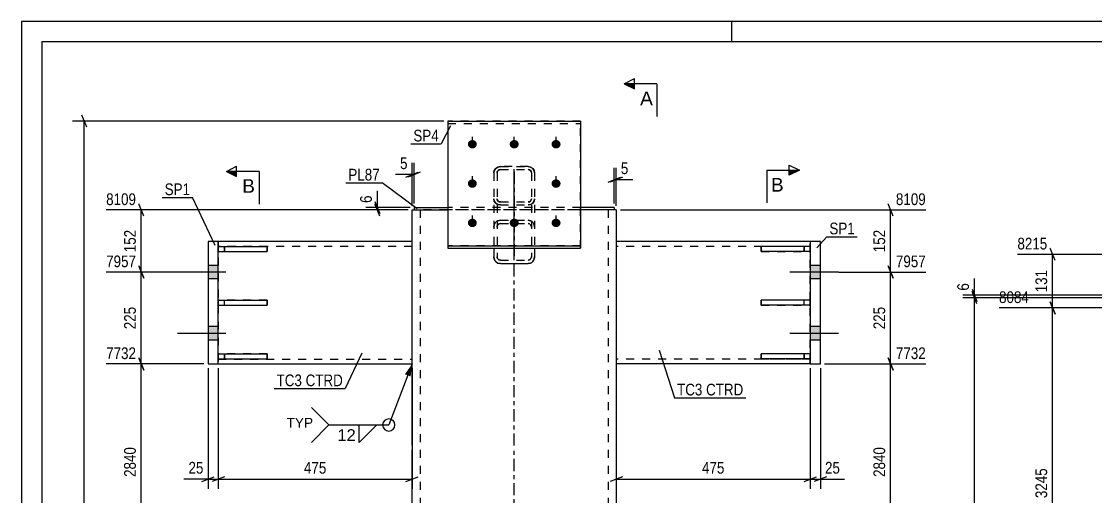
# Model space of a CAD drawing. Header units: millimetres. Extents: x 0 to 594, y 0 to 420.
# Drawn here: x 0 to 263.1, y 303.7 to 420 of the extents above; entities that cross this region are included whole.
import ezdxf

# ---------------------------------------------------------------- set-up
doc = ezdxf.new("R2010")
doc.units = ezdxf.units.MM
doc.linetypes.add('DXK_LINE_DOT2', pattern=[3.9198, 1.9599, -1.9599])
doc.linetypes.add('DXK_LINE_DOT3', pattern=[5.9187, 2.979, -0.9799, 0.9799, -0.9799])
doc.styles.add('Arial', font='arial.ttf', dxfattribs={"height": 0.2})
doc.styles.add('Arial Narrow', font='ARIALN.TTF', dxfattribs={"height": 0.2})

# ---------------------------------------------------------------- blocks, each defined once
blk = doc.blocks.new('Unknown-681868524-1134')
at = {"color": 5, "linetype": 'Continuous'}
for p, q in [((594, 420), (0, 420)), ((0, 420), (0, 0)), ((174, 415), (174, 420)), ((589, 415), (5, 415)), ((5, 415), (5, 5))]:
    blk.add_line(p, q, dxfattribs=at)
blk = doc.blocks.new('Part-681868524-2395 - 2326')
at = {"color": 2, "linetype": 'Continuous'}
for p, q in [((96.18, 374.44), (104.44, 374.44)), ((96.18, 374.44), (96.18, 373.84)), ((96.18, 373.84), (97.86, 373.84)), ((145.18, 374.44), (136.94, 374.44)), ((145.18, 373.84), (143.51, 373.84)), ((145.18, 374.44), (145.18, 373.84))]:
    blk.add_line(p, q, dxfattribs=at)
at = {"color": 7, "linetype": 'DXK_LINE_DOT2'}
for p, q in [((143.51, 373.84), (97.86, 373.84)), ((136.94, 374.44), (104.44, 374.44))]:
    blk.add_line(p, q, dxfattribs=at)
blk = doc.blocks.new('Part-681868524-2547 - 2326')
at = {"color": 2, "linetype": 'Continuous'}
for p, q in [((104.44, 395.58), (136.94, 395.58)), ((104.44, 395.58), (104.44, 364.49)), ((136.94, 395.58), (136.94, 364.49)), ((104.44, 365.04), (136.94, 365.04)), ((104.44, 364.49), (136.94, 364.49))]:
    blk.add_line(p, q, dxfattribs=at)
at = {"color": 7, "linetype": 'DXK_LINE_DOT2'}
blk.add_line((104.44, 395.03), (136.94, 395.03), dxfattribs=at)
blk = doc.blocks.new('Part-681868524-2400 - 2326')
at = {"color": 2, "linetype": 'Continuous'}
for p, q in [((48.19, 338.57), (60.19, 338.57)), ((48.19, 338.57), (48.19, 337.37)), ((48.19, 337.37), (60.19, 337.37)), ((60.19, 338.57), (60.19, 337.37))]:
    blk.add_line(p, q, dxfattribs=at)
at = {"color": 7, "linetype": 'DXK_LINE_DOT2'}
blk.add_line((49.69, 337.37), (49.69, 338.57), dxfattribs=at)
blk = doc.blocks.new('Part-681868524-2336 - 2326')
at = {"linetype": 'Continuous'}
blk.add_hatch(color=2, dxfattribs=at).paths.add_polyline_path([(120.68, 220.18), (119.88, 221.58), (121.48, 221.58)])
at = {"color": 7, "linetype": 'DXK_LINE_DOT3'}
for p, q in [((120.68, 316.12), (120.68, 383.84)), ((120.68, 221.12), (120.68, 315.12)), ((120.68, 175.12), (120.68, 220.12))]:
    blk.add_line(p, q, dxfattribs=at)
at = {"color": 2, "linetype": 'Continuous'}
for p, q in [((95.68, 316.12), (95.68, 373.84)), ((95.68, 373.84), (96.18, 373.84)), ((97.86, 373.84), (99.68, 373.84)), ((99.68, 373.84), (104.44, 373.84)), ((143.51, 373.84), (136.94, 373.84)), ((145.68, 373.84), (145.18, 373.84)), ((145.68, 373.84), (145.68, 316.12)), ((95.68, 221.12), (95.68, 315.12)), ((145.68, 315.12), (145.68, 221.12)), ((120.68, 220.18), (119.88, 221.58)), ((119.88, 221.58), (121.48, 221.58)), ((121.48, 221.58), (120.68, 220.18)), ((95.68, 200.12), (95.68, 220.12)), ((145.68, 220.12), (145.68, 200.12))]:
    blk.add_line(p, q, dxfattribs=at)
at = {"color": 7, "linetype": 'DXK_LINE_DOT2'}
for p, q in [((95.68, 373.84), (97.86, 373.84)), ((96.18, 373.84), (96.85, 373.84)), ((97.68, 373.84), (97.68, 316.12)), ((136.94, 373.84), (104.44, 373.84)), ((145.18, 373.84), (141.68, 373.84)), ((143.68, 373.84), (143.68, 316.12)), ((97.68, 315.12), (97.68, 221.12)), ((143.68, 315.12), (143.68, 221.12)), ((97.68, 220.12), (97.68, 185.12)), ((143.68, 220.12), (143.68, 185.12)), ((95.68, 200.12), (95.68, 185.12)), ((145.68, 200.12), (145.68, 185.12)), ((145.68, 185.12), (95.68, 185.12))]:
    blk.add_line(p, q, dxfattribs=at)
at = {"color": 2, "linetype": 'Continuous'}
blk.add_circle((120.68, 221.08), 1, dxfattribs=at)
blk = doc.blocks.new('Bolt-681868524-2354 - 2326')
at = {"linetype": 'Continuous'}
for points in [[(193.19, 360.27), (193.19, 356.97), (195.69, 356.97), (195.69, 360.27)], [(193.19, 360.27), (193.19, 356.97), (195.69, 356.97), (195.69, 360.27)], [(193.19, 345.27), (193.19, 341.97), (195.69, 341.97), (195.69, 345.27)], [(193.19, 345.27), (193.19, 341.97), (195.69, 341.97), (195.69, 345.27)]]:
    blk.add_hatch(color=1, dxfattribs=at).paths.add_polyline_path(points)
at = {"color": 1, "linetype": 'Continuous'}
for p, q in [((200.09, 358.62), (188.19, 358.62)), ((200.09, 358.62), (188.19, 358.62)), ((195.69, 360.27), (193.19, 360.27)), ((195.69, 360.27), (193.19, 360.27)), ((195.69, 356.97), (193.19, 356.97)), ((195.69, 356.97), (193.19, 356.97)), ((195.69, 345.27), (193.19, 345.27)), ((195.69, 345.27), (193.19, 345.27)), ((200.09, 343.62), (188.19, 343.62)), ((200.09, 343.62), (188.19, 343.62)), ((195.69, 341.97), (193.19, 341.97)), ((195.69, 341.97), (193.19, 341.97))]:
    blk.add_line(p, q, dxfattribs=at)
blk = doc.blocks.new('Part-681868524-2420 - 2326')
at = {"color": 2, "linetype": 'Continuous'}
for p, q in [((45.69, 366.12), (45.69, 336.12)), ((48.19, 366.12), (45.69, 366.12)), ((48.19, 336.12), (48.19, 366.12)), ((45.69, 336.12), (48.19, 336.12))]:
    blk.add_line(p, q, dxfattribs=at)
blk = doc.blocks.new('Bolt-681868524-2356 - 2326')
at = {"linetype": 'Continuous'}
for points in [[(45.69, 360.27), (45.69, 356.97), (48.19, 356.97), (48.19, 360.27)], [(45.69, 360.27), (45.69, 356.97), (48.19, 356.97), (48.19, 360.27)], [(45.69, 345.27), (45.69, 341.97), (48.19, 341.97), (48.19, 345.27)], [(45.69, 345.27), (45.69, 341.97), (48.19, 341.97), (48.19, 345.27)]]:
    blk.add_hatch(color=1, dxfattribs=at).paths.add_polyline_path(points)
at = {"color": 1, "linetype": 'Continuous'}
for p, q in [((50.09, 358.62), (38.19, 358.62)), ((50.09, 358.62), (38.19, 358.62)), ((48.19, 360.27), (45.69, 360.27)), ((48.19, 360.27), (45.69, 360.27)), ((48.19, 356.97), (45.69, 356.97)), ((48.19, 356.97), (45.69, 356.97)), ((48.19, 345.27), (45.69, 345.27)), ((48.19, 345.27), (45.69, 345.27)), ((50.09, 343.62), (38.19, 343.62)), ((50.09, 343.62), (38.19, 343.62)), ((48.19, 341.97), (45.69, 341.97)), ((48.19, 341.97), (45.69, 341.97))]:
    blk.add_line(p, q, dxfattribs=at)
blk = doc.blocks.new('Bolt-681868524-2357 - 2326')
at = {"color": 1, "linetype": 'DXK_LINE_DOT2'}
for p, q in [((110.44, 390.93), (110.44, 388.09)), ((120.69, 390.93), (120.69, 388.09)), ((130.94, 390.93), (130.94, 388.09)), ((110.44, 381.3), (110.44, 378.46)), ((130.94, 381.3), (130.94, 378.46)), ((110.44, 371.67), (110.44, 368.83)), ((120.69, 371.67), (120.69, 368.83)), ((130.94, 371.67), (130.94, 368.83))]:
    blk.add_line(p, q, dxfattribs=at)
blk = doc.blocks.new('Part-681868524-2430 - 2326')
at = {"color": 2, "linetype": 'Continuous'}
for p, q in [((195.69, 366.12), (193.19, 366.12)), ((193.19, 366.12), (193.19, 336.12)), ((195.69, 336.12), (195.69, 366.12)), ((193.19, 336.12), (195.69, 336.12))]:
    blk.add_line(p, q, dxfattribs=at)
blk = doc.blocks.new('Part-681868524-2371 - 2326')
at = {"color": 7, "linetype": 'DXK_LINE_DOT2'}
for p, q in [((60.19, 364.87), (48.19, 364.87)), ((48.19, 364.87), (48.19, 363.67)), ((48.19, 363.67), (60.19, 363.67)), ((49.69, 364.87), (49.69, 363.67)), ((60.19, 363.67), (60.19, 364.87))]:
    blk.add_line(p, q, dxfattribs=at)
blk = doc.blocks.new('Part-681868524-2373 - 2326')
at = {"color": 7, "linetype": 'DXK_LINE_DOT2'}
for p, q in [((60.19, 351.72), (48.19, 351.72)), ((48.19, 351.72), (48.19, 350.52)), ((48.19, 350.52), (60.19, 350.52)), ((49.69, 350.52), (49.69, 351.72)), ((60.19, 350.52), (60.19, 351.72))]:
    blk.add_line(p, q, dxfattribs=at)
blk = doc.blocks.new('Part-681868524-2374 - 2326')
at = {"color": 2, "linetype": 'Continuous'}
for p, q in [((48.19, 364.87), (60.19, 364.87)), ((48.19, 364.87), (48.19, 363.67)), ((48.19, 363.67), (60.19, 363.67)), ((60.19, 364.87), (60.19, 363.67))]:
    blk.add_line(p, q, dxfattribs=at)
at = {"color": 7, "linetype": 'DXK_LINE_DOT2'}
blk.add_line((49.69, 363.67), (49.69, 364.87), dxfattribs=at)
blk = doc.blocks.new('Part-681868524-2376 - 2326')
at = {"color": 2, "linetype": 'Continuous'}
for p, q in [((48.19, 351.72), (60.19, 351.72)), ((48.19, 351.72), (48.19, 350.52)), ((48.19, 350.52), (60.19, 350.52)), ((60.19, 351.72), (60.19, 350.52))]:
    blk.add_line(p, q, dxfattribs=at)
at = {"color": 7, "linetype": 'DXK_LINE_DOT2'}
blk.add_line((49.69, 350.52), (49.69, 351.72), dxfattribs=at)
blk = doc.blocks.new('Part-681868524-2377 - 2326')
at = {"color": 7, "linetype": 'DXK_LINE_DOT2'}
for p, q in [((193.19, 364.87), (181.19, 364.87)), ((181.19, 364.87), (181.19, 363.67)), ((181.19, 363.67), (193.19, 363.67)), ((191.69, 364.87), (191.69, 363.67)), ((193.19, 363.67), (193.19, 364.87))]:
    blk.add_line(p, q, dxfattribs=at)
blk = doc.blocks.new('Part-681868524-2379 - 2326')
at = {"color": 7, "linetype": 'DXK_LINE_DOT2'}
for p, q in [((193.19, 351.72), (181.19, 351.72)), ((181.19, 351.72), (181.19, 350.52)), ((181.19, 350.52), (193.19, 350.52)), ((191.69, 350.52), (191.69, 351.72)), ((193.19, 350.52), (193.19, 351.72))]:
    blk.add_line(p, q, dxfattribs=at)
blk = doc.blocks.new('Part-681868524-2380 - 2326')
at = {"color": 2, "linetype": 'Continuous'}
for p, q in [((193.19, 364.87), (181.19, 364.87)), ((181.19, 363.67), (181.19, 364.87)), ((193.19, 363.67), (181.19, 363.67)), ((193.19, 364.87), (193.19, 363.67))]:
    blk.add_line(p, q, dxfattribs=at)
at = {"color": 7, "linetype": 'DXK_LINE_DOT2'}
blk.add_line((191.69, 363.67), (191.69, 364.87), dxfattribs=at)
blk = doc.blocks.new('Part-681868524-2382 - 2326')
at = {"color": 2, "linetype": 'Continuous'}
for p, q in [((193.19, 351.72), (181.19, 351.72)), ((181.19, 350.52), (181.19, 351.72)), ((193.19, 350.52), (181.19, 350.52)), ((193.19, 351.72), (193.19, 350.52))]:
    blk.add_line(p, q, dxfattribs=at)
at = {"color": 7, "linetype": 'DXK_LINE_DOT2'}
blk.add_line((191.69, 350.52), (191.69, 351.72), dxfattribs=at)
blk = doc.blocks.new('Part-681868524-2388 - 2326')
at = {"color": 7, "linetype": 'DXK_LINE_DOT2'}
for p, q in [((136.94, 395.58), (104.44, 395.58)), ((104.44, 395.58), (104.44, 364.49)), ((104.44, 395.03), (136.94, 395.03)), ((136.94, 364.49), (136.94, 395.58)), ((136.94, 365.04), (104.44, 365.04)), ((104.44, 364.49), (136.94, 364.49))]:
    blk.add_line(p, q, dxfattribs=at)
blk = doc.blocks.new('Part-681868524-2390 - 2326')
at = {"color": 7, "linetype": 'DXK_LINE_DOT2'}
for p, q in [((116.15, 384.02), (116.67, 384.34)), ((116.67, 384.34), (117.29, 384.46)), ((124.09, 384.46), (117.29, 384.46)), ((124.09, 384.46), (124.7, 384.34)), ((124.7, 384.34), (125.22, 384.02)), ((115.69, 382.95), (115.81, 383.53)), ((115.69, 382.95), (115.69, 362.4)), ((115.81, 383.53), (116.15, 384.02)), ((116.55, 383.24), (116.49, 382.95)), ((116.49, 382.95), (116.49, 362.4)), ((116.72, 383.49), (116.55, 383.24)), ((116.98, 383.65), (116.72, 383.49)), ((117.29, 383.71), (116.98, 383.65)), ((117.29, 383.71), (124.09, 383.71)), ((124.39, 383.65), (124.09, 383.71)), ((124.65, 383.49), (124.39, 383.65)), ((124.82, 383.24), (124.65, 383.49)), ((124.89, 382.95), (124.82, 383.24)), ((124.89, 382.95), (124.89, 362.4)), ((125.22, 384.02), (125.56, 383.53)), ((125.56, 383.53), (125.69, 382.95)), ((125.69, 382.95), (125.69, 362.4)), ((115.81, 375.99), (115.69, 376.56)), ((116.49, 376.56), (116.55, 376.28)), ((116.55, 376.28), (116.72, 376.03)), ((124.65, 376.03), (124.82, 376.28)), ((124.82, 376.28), (124.89, 376.56)), ((125.69, 376.56), (125.56, 375.99)), ((116.15, 375.5), (115.81, 375.99)), ((116.67, 375.18), (116.15, 375.5)), ((117.29, 375.06), (116.67, 375.18)), ((116.72, 376.03), (116.98, 375.87)), ((116.98, 375.87), (117.29, 375.81)), ((117.29, 375.81), (124.09, 375.81)), ((117.29, 375.06), (124.09, 375.06)), ((124.09, 375.81), (124.39, 375.87)), ((124.7, 375.18), (124.09, 375.06)), ((124.39, 375.87), (124.65, 376.03)), ((125.22, 375.5), (124.7, 375.18)), ((125.56, 375.99), (125.22, 375.5)), ((117.29, 371.34), (116.67, 371.21)), ((117.29, 371.34), (124.09, 371.34)), ((124.7, 371.21), (124.09, 371.34)), ((115.81, 370.29), (115.69, 369.63)), ((116.49, 369.63), (116.55, 369.96)), ((116.98, 370.42), (117.29, 370.49)), ((117.29, 370.49), (124.09, 370.49)), ((124.09, 370.49), (124.39, 370.42)), ((124.82, 369.96), (124.89, 369.63)), ((125.69, 369.63), (125.56, 370.29)), ((115.69, 362.4), (115.81, 361.75)), ((116.55, 362.07), (116.49, 362.4)), ((116.67, 360.83), (117.29, 360.7)), ((117.29, 361.55), (116.98, 361.61)), ((117.29, 361.55), (124.09, 361.55)), ((117.29, 360.7), (124.09, 360.7)), ((124.39, 361.61), (124.09, 361.55)), ((124.09, 360.7), (124.7, 360.83)), ((124.89, 362.4), (124.82, 362.07)), ((125.56, 361.75), (125.69, 362.4))]:
    blk.add_line(p, q, dxfattribs=at)
at = {"color": 7, "linetype": 'DXK_LINE_DOT3'}
blk.add_line((120.69, 383.18), (120.69, 362.6), dxfattribs=at)
at = {"color": 7, "linetype": 'DXK_LINE_DOT2'}
for centre, radius, start, end in [((117.35, 369.7), 1.65, 114.32, 159.2417), ((124.02, 369.7), 1.65, 20.7583, 65.68), ((117.32, 369.67), 0.827, 114.32, 159.2417), ((124.05, 369.67), 0.827, 20.7583, 65.68), ((117.35, 362.33), 1.65, 200.7583, 245.68), ((117.32, 362.37), 0.827, 200.7583, 245.68), ((124.05, 362.37), 0.827, 294.32, 339.2417), ((124.02, 362.33), 1.65, 294.32, 339.2417)]:
    blk.add_arc(centre, radius, start, end, dxfattribs=at)
blk = doc.blocks.new('Part-681868524-2397 - 2326')
at = {"color": 7, "linetype": 'DXK_LINE_DOT2'}
for p, q in [((60.19, 338.57), (48.19, 338.57)), ((48.19, 338.57), (48.19, 337.37)), ((48.19, 337.37), (60.19, 337.37)), ((49.69, 338.57), (49.69, 337.37)), ((60.19, 337.37), (60.19, 338.57))]:
    blk.add_line(p, q, dxfattribs=at)
blk = doc.blocks.new('Part-681868524-2411 - 2326')
at = {"color": 7, "linetype": 'DXK_LINE_DOT2'}
for p, q in [((193.19, 338.57), (181.19, 338.57)), ((181.19, 338.57), (181.19, 337.37)), ((181.19, 337.37), (193.19, 337.37)), ((191.69, 338.57), (191.69, 337.37)), ((193.19, 337.37), (193.19, 338.57))]:
    blk.add_line(p, q, dxfattribs=at)
blk = doc.blocks.new('Part-681868524-2414 - 2326')
at = {"color": 2, "linetype": 'Continuous'}
for p, q in [((193.19, 338.57), (181.19, 338.57)), ((181.19, 337.37), (181.19, 338.57)), ((193.19, 337.37), (181.19, 337.37)), ((193.19, 338.57), (193.19, 337.37))]:
    blk.add_line(p, q, dxfattribs=at)
at = {"color": 7, "linetype": 'DXK_LINE_DOT2'}
blk.add_line((191.69, 337.37), (191.69, 338.57), dxfattribs=at)
blk = doc.blocks.new('Part-681868524-2492 - 2326')
at = {"color": 2, "linetype": 'Continuous'}
for p, q in [((95.68, 366.12), (48.19, 366.12)), ((48.19, 336.12), (95.68, 336.12))]:
    blk.add_line(p, q, dxfattribs=at)
at = {"color": 7, "linetype": 'DXK_LINE_DOT2'}
for p, q in [((48.19, 366.12), (48.19, 336.12)), ((95.68, 336.12), (95.68, 366.12)), ((95.68, 364.92), (48.19, 364.92)), ((48.19, 337.32), (95.68, 337.32))]:
    blk.add_line(p, q, dxfattribs=at)
blk = doc.blocks.new('Part-681868524-2504 - 2326')
at = {"color": 2, "linetype": 'Continuous'}
for p, q in [((193.19, 366.12), (145.68, 366.12)), ((193.19, 336.12), (145.68, 336.12))]:
    blk.add_line(p, q, dxfattribs=at)
at = {"color": 7, "linetype": 'DXK_LINE_DOT2'}
for p, q in [((145.68, 366.12), (145.68, 336.12)), ((193.19, 336.12), (193.19, 366.12)), ((193.19, 364.92), (145.68, 364.92)), ((193.19, 337.32), (145.68, 337.32))]:
    blk.add_line(p, q, dxfattribs=at)
blk = doc.blocks.new('Part-681868524-2525 - 2326')
at = {"color": 7, "linetype": 'DXK_LINE_DOT2'}
for p, q in [((116.67, 384.34), (116.15, 384.02)), ((117.29, 384.46), (116.67, 384.34)), ((117.29, 384.46), (124.09, 384.46)), ((124.7, 384.34), (124.09, 384.46)), ((125.22, 384.02), (124.7, 384.34)), ((115.81, 383.53), (115.69, 382.95)), ((115.69, 382.95), (115.69, 364.49)), ((116.15, 384.02), (115.81, 383.53)), ((116.49, 382.95), (116.55, 383.24)), ((116.49, 382.95), (116.49, 362.4)), ((116.55, 383.24), (116.72, 383.48)), ((116.72, 383.48), (116.98, 383.65)), ((116.98, 383.65), (117.29, 383.71)), ((117.29, 383.71), (124.09, 383.71)), ((124.09, 383.71), (124.39, 383.65)), ((124.39, 383.65), (124.65, 383.48)), ((124.65, 383.48), (124.82, 383.24)), ((124.82, 383.24), (124.89, 382.95)), ((124.89, 382.95), (124.89, 362.4)), ((125.56, 383.53), (125.22, 384.02)), ((125.69, 382.95), (125.56, 383.53)), ((125.69, 382.95), (125.69, 364.49)), ((115.69, 376.56), (115.81, 375.99)), ((116.55, 376.28), (116.49, 376.56)), ((116.72, 376.03), (116.55, 376.28)), ((124.82, 376.28), (124.65, 376.03)), ((124.89, 376.56), (124.82, 376.28)), ((125.56, 375.99), (125.69, 376.56)), ((115.81, 375.99), (116.15, 375.5)), ((116.15, 375.5), (116.67, 375.17)), ((116.67, 375.17), (117.29, 375.06)), ((116.98, 375.87), (116.72, 376.03)), ((117.29, 375.81), (116.98, 375.87)), ((117.29, 375.81), (124.09, 375.81)), ((117.29, 375.06), (124.09, 375.06)), ((124.39, 375.87), (124.09, 375.81)), ((124.09, 375.06), (124.7, 375.17)), ((124.65, 376.03), (124.39, 375.87)), ((124.7, 375.17), (125.22, 375.5)), ((125.22, 375.5), (125.56, 375.99)), ((116.67, 371.21), (117.29, 371.34)), ((117.29, 371.34), (124.09, 371.34)), ((124.09, 371.34), (124.7, 371.21)), ((115.69, 369.63), (115.81, 370.29)), ((116.55, 369.96), (116.49, 369.63)), ((117.29, 370.49), (116.98, 370.42)), ((117.29, 370.49), (124.09, 370.49)), ((124.39, 370.42), (124.09, 370.49)), ((124.89, 369.63), (124.82, 369.96)), ((125.56, 370.29), (125.69, 369.63)), ((116.49, 362.4), (116.55, 362.07)), ((116.98, 361.61), (117.29, 361.55)), ((117.29, 361.55), (124.09, 361.55)), ((124.09, 361.55), (124.39, 361.61)), ((124.82, 362.07), (124.89, 362.4))]:
    blk.add_line(p, q, dxfattribs=at)
at = {"color": 7, "linetype": 'DXK_LINE_DOT3'}
blk.add_line((120.69, 362.6), (120.69, 383.18), dxfattribs=at)
at = {"color": 2, "linetype": 'Continuous'}
for p, q in [((115.69, 364.49), (115.69, 362.4)), ((125.69, 364.49), (125.69, 362.4)), ((115.81, 361.75), (115.69, 362.4)), ((117.29, 360.7), (116.67, 360.83)), ((117.29, 360.7), (124.09, 360.7)), ((124.7, 360.83), (124.09, 360.7)), ((125.69, 362.4), (125.56, 361.75))]:
    blk.add_line(p, q, dxfattribs=at)
at = {"color": 7, "linetype": 'DXK_LINE_DOT2'}
for centre, radius, start, end in [((117.35, 369.7), 1.65, 114.3199, 159.2416), ((124.02, 369.7), 1.65, 20.7584, 65.6801), ((117.32, 369.67), 0.827, 114.3199, 159.2416), ((124.05, 369.67), 0.827, 20.7584, 65.6801), ((117.32, 362.37), 0.827, 200.7584, 245.6801), ((124.05, 362.37), 0.827, 294.3199, 339.2416)]:
    blk.add_arc(centre, radius, start, end, dxfattribs=at)
at = {"color": 2, "linetype": 'Continuous'}
for centre, start, end in [((117.35, 362.33), 200.7584, 245.6801), ((124.02, 362.33), 294.3199, 339.2416)]:
    blk.add_arc(centre, 1.65, start, end, dxfattribs=at)
blk = doc.blocks.new('Bolt-681868524-2548 - 2326')
at = {"linetype": 'Continuous'}
for points in [[(110.44, 388.9), (110.21, 388.93), (109.99, 388.99), (109.79, 389.1), (109.62, 389.25), (109.48, 389.42), (109.39, 389.62), (109.34, 389.83), (109.34, 390.05), (109.39, 390.26), (109.48, 390.45), (109.62, 390.63), (109.79, 390.77), (109.99, 390.88), (110.21, 390.95), (110.44, 390.97), (110.66, 390.95), (110.88, 390.88), (111.08, 390.77), (111.25, 390.63), (111.39, 390.45), (111.48, 390.26), (111.53, 390.05), (111.53, 389.83), (111.48, 389.62), (111.39, 389.42), (111.25, 389.25), (111.08, 389.1), (110.88, 388.99), (110.66, 388.93)], [(120.69, 388.9), (120.46, 388.93), (120.24, 388.99), (120.04, 389.1), (119.87, 389.25), (119.73, 389.42), (119.64, 389.62), (119.59, 389.83), (119.59, 390.05), (119.64, 390.26), (119.73, 390.45), (119.87, 390.63), (120.04, 390.77), (120.24, 390.88), (120.46, 390.95), (120.69, 390.97), (120.91, 390.95), (121.13, 390.88), (121.33, 390.77), (121.5, 390.63), (121.64, 390.45), (121.73, 390.26), (121.78, 390.05), (121.78, 389.83), (121.73, 389.62), (121.64, 389.42), (121.5, 389.25), (121.33, 389.1), (121.13, 388.99), (120.91, 388.93)], [(130.94, 388.9), (130.71, 388.93), (130.49, 388.99), (130.29, 389.1), (130.12, 389.25), (129.98, 389.42), (129.89, 389.62), (129.84, 389.83), (129.84, 390.05), (129.89, 390.26), (129.98, 390.45), (130.12, 390.63), (130.29, 390.77), (130.49, 390.88), (130.71, 390.95), (130.94, 390.97), (131.16, 390.95), (131.38, 390.88), (131.58, 390.77), (131.75, 390.63), (131.89, 390.45), (131.98, 390.26), (132.03, 390.05), (132.03, 389.83), (131.98, 389.62), (131.89, 389.42), (131.75, 389.25), (131.58, 389.1), (131.38, 388.99), (131.16, 388.93)], [(110.44, 379.27), (110.21, 379.29), (109.99, 379.36), (109.79, 379.47), (109.62, 379.61), (109.48, 379.79), (109.39, 379.99), (109.34, 380.2), (109.34, 380.41), (109.39, 380.63), (109.48, 380.82), (109.62, 381), (109.79, 381.14), (109.99, 381.25), (110.21, 381.32), (110.44, 381.34), (110.66, 381.32), (110.88, 381.25), (111.08, 381.14), (111.25, 381), (111.39, 380.82), (111.48, 380.63), (111.53, 380.41), (111.53, 380.2), (111.48, 379.99), (111.39, 379.79), (111.25, 379.61), (111.08, 379.47), (110.88, 379.36), (110.66, 379.29)], [(130.94, 379.27), (130.71, 379.29), (130.49, 379.36), (130.29, 379.47), (130.12, 379.61), (129.98, 379.79), (129.89, 379.99), (129.84, 380.2), (129.84, 380.41), (129.89, 380.63), (129.98, 380.82), (130.12, 381), (130.29, 381.14), (130.49, 381.25), (130.71, 381.32), (130.94, 381.34), (131.16, 381.32), (131.38, 381.25), (131.58, 381.14), (131.75, 381), (131.89, 380.82), (131.98, 380.63), (132.03, 380.41), (132.03, 380.2), (131.98, 379.99), (131.89, 379.79), (131.75, 379.61), (131.58, 379.47), (131.38, 379.36), (131.16, 379.29)], [(110.44, 369.64), (110.21, 369.66), (109.99, 369.73), (109.79, 369.84), (109.62, 369.98), (109.48, 370.16), (109.39, 370.35), (109.34, 370.57), (109.34, 370.78), (109.39, 370.99), (109.48, 371.19), (109.62, 371.37), (109.79, 371.51), (109.99, 371.62), (110.21, 371.68), (110.44, 371.71), (110.66, 371.68), (110.88, 371.62), (111.08, 371.51), (111.25, 371.37), (111.39, 371.19), (111.48, 370.99), (111.53, 370.78), (111.53, 370.57), (111.48, 370.35), (111.39, 370.16), (111.25, 369.98), (111.08, 369.84), (110.88, 369.73), (110.66, 369.66)], [(120.69, 369.64), (120.46, 369.66), (120.24, 369.73), (120.04, 369.84), (119.87, 369.98), (119.73, 370.16), (119.64, 370.35), (119.59, 370.57), (119.59, 370.78), (119.64, 370.99), (119.73, 371.19), (119.87, 371.37), (120.04, 371.51), (120.24, 371.62), (120.46, 371.68), (120.69, 371.71), (120.91, 371.68), (121.13, 371.62), (121.33, 371.51), (121.5, 371.37), (121.64, 371.19), (121.73, 370.99), (121.78, 370.78), (121.78, 370.57), (121.73, 370.35), (121.64, 370.16), (121.5, 369.98), (121.33, 369.84), (121.13, 369.73), (120.91, 369.66)], [(130.94, 369.64), (130.71, 369.66), (130.49, 369.73), (130.29, 369.84), (130.12, 369.98), (129.98, 370.16), (129.89, 370.35), (129.84, 370.57), (129.84, 370.78), (129.89, 370.99), (129.98, 371.19), (130.12, 371.37), (130.29, 371.51), (130.49, 371.62), (130.71, 371.68), (130.94, 371.71), (131.16, 371.68), (131.38, 371.62), (131.58, 371.51), (131.75, 371.37), (131.89, 371.19), (131.98, 370.99), (132.03, 370.78), (132.03, 370.57), (131.98, 370.35), (131.89, 370.16), (131.75, 369.98), (131.58, 369.84), (131.38, 369.73), (131.16, 369.66)]]:
    blk.add_hatch(color=1, dxfattribs=at).paths.add_polyline_path(points)
at = {"color": 1, "linetype": 'Continuous'}
for p, q in [((110.44, 388.95), (110.44, 391.78)), ((120.69, 388.95), (120.69, 391.78)), ((130.94, 388.95), (130.94, 391.78)), ((110.44, 379.31), (110.44, 382.15)), ((130.94, 379.31), (130.94, 382.15)), ((110.44, 369.68), (110.44, 372.52)), ((120.69, 369.68), (120.69, 372.52)), ((130.94, 369.68), (130.94, 372.52))]:
    blk.add_line(p, q, dxfattribs=at)
blk = doc.blocks.new('StraightDimension-681868524-2714 - 2326')
at = {"color": 7, "linetype": 'Continuous'}
for p, q in [((48.19, 335.12), (48.19, 305.52)), ((95.68, 335.12), (95.68, 305.52)), ((49.69, 308.52), (46.69, 307.32)), ((48.19, 307.92), (95.68, 307.92)), ((94.18, 307.32), (97.18, 308.52))]:
    blk.add_line(p, q, dxfattribs=at)
at = {"color": 0}
blk.add_wipeout([(75.28, 308.67), (75.28, 312.87), (68.59, 312.87), (68.59, 308.67)], dxfattribs=at)
at = {"color": 3, "style": 'Arial Narrow'}
blk.add_text('475', height=2.863, dxfattribs=at).set_placement((69.19, 309.27))
blk = doc.blocks.new('StraightDimension-681868524-2611 - 2326')
at = {"color": 7, "linetype": 'Continuous'}
for p, q in [((145.18, 375.44), (145.18, 384.12)), ((145.68, 374.84), (145.68, 384.12)), ((143.68, 380.67), (146.68, 381.87)), ((147.18, 381.87), (144.18, 380.67)), ((145.18, 381.27), (145.68, 381.27))]:
    blk.add_line(p, q, dxfattribs=at)
at = {"color": 0}
blk.add_wipeout([(149.24, 382.02), (149.24, 386.22), (146.21, 386.22), (146.21, 382.02)], dxfattribs=at)
at = {"color": 7, "linetype": 'Continuous'}
blk.add_line((145.68, 381.27), (149.76, 381.27), dxfattribs=at)
blk.add_line((145.68, 381.27), (149.76, 381.27), dxfattribs=at)
at = {"color": 3, "style": 'Arial Narrow'}
blk.add_text('5', height=2.86, dxfattribs=at).set_placement((146.81, 382.62))
blk = doc.blocks.new('StraightDimension-681868524-2564 - 2326')
at = {"color": 7, "linetype": 'Continuous'}
for p, q in [((95.68, 374.84), (95.68, 385.35)), ((96.18, 375.44), (96.18, 385.35)), ((94.18, 381.9), (97.18, 383.1)), ((97.68, 383.1), (94.68, 381.9)), ((95.68, 382.5), (96.18, 382.5))]:
    blk.add_line(p, q, dxfattribs=at)
at = {"color": 0}
blk.add_wipeout([(95.16, 383.25), (95.16, 387.45), (92.13, 387.45), (92.13, 383.25)], dxfattribs=at)
at = {"color": 7, "linetype": 'Continuous'}
blk.add_line((95.68, 382.5), (91.6, 382.5), dxfattribs=at)
blk.add_line((95.68, 382.5), (91.6, 382.5), dxfattribs=at)
at = {"color": 3, "style": 'Arial Narrow'}
blk.add_text('5', height=2.86, dxfattribs=at).set_placement((92.73, 383.85))
blk = doc.blocks.new('StraightDimension-681868524-2698 - 2326')
at = {"color": 7, "linetype": 'Continuous'}
for p, q in [((45.69, 335.12), (45.69, 305.52)), ((48.19, 335.12), (48.19, 305.52)), ((44.19, 307.32), (47.19, 308.52)), ((45.69, 307.92), (48.19, 307.92)), ((49.69, 308.52), (46.69, 307.32))]:
    blk.add_line(p, q, dxfattribs=at)
at = {"color": 0}
blk.add_wipeout([(45.16, 308.67), (45.16, 312.87), (40.31, 312.87), (40.31, 308.67)], dxfattribs=at)
at = {"color": 7, "linetype": 'Continuous'}
blk.add_line((45.69, 307.92), (39.78, 307.92), dxfattribs=at)
blk.add_line((45.69, 307.92), (39.78, 307.92), dxfattribs=at)
at = {"color": 3, "style": 'Arial Narrow'}
blk.add_text('25', height=2.863, dxfattribs=at).set_placement((40.91, 309.27))
blk = doc.blocks.new('StraightDimension-681868524-2706 - 2326')
at = {"color": 7, "linetype": 'Continuous'}
for p, q in [((193.19, 335.12), (193.19, 305.52)), ((195.69, 335.12), (195.69, 305.52)), ((191.69, 307.32), (194.69, 308.52)), ((193.19, 307.92), (195.69, 307.92)), ((197.19, 308.52), (194.19, 307.32))]:
    blk.add_line(p, q, dxfattribs=at)
at = {"color": 0}
blk.add_wipeout([(201.07, 308.67), (201.07, 312.87), (196.21, 312.87), (196.21, 308.67)], dxfattribs=at)
at = {"color": 7, "linetype": 'Continuous'}
blk.add_line((195.69, 307.92), (201.59, 307.92), dxfattribs=at)
blk.add_line((195.69, 307.92), (201.59, 307.92), dxfattribs=at)
at = {"color": 3, "style": 'Arial Narrow'}
blk.add_text('25', height=2.863, dxfattribs=at).set_placement((196.81, 309.27))
blk = doc.blocks.new('StraightDimension-681868524-2722 - 2326')
at = {"color": 7, "linetype": 'Continuous'}
for p, q in [((145.68, 335.12), (145.68, 305.52)), ((193.19, 335.12), (193.19, 305.52)), ((147.18, 308.52), (144.18, 307.32)), ((145.68, 307.92), (193.19, 307.92)), ((191.69, 307.32), (194.69, 308.52))]:
    blk.add_line(p, q, dxfattribs=at)
at = {"color": 0}
blk.add_wipeout([(172.78, 308.67), (172.78, 312.87), (166.09, 312.87), (166.09, 308.67)], dxfattribs=at)
at = {"color": 3, "style": 'Arial Narrow'}
blk.add_text('475', height=2.863, dxfattribs=at).set_placement((166.69, 309.27))
blk = doc.blocks.new('StraightDimension-681868524-2818 - 2326')
at = {"color": 7, "linetype": 'Continuous'}
for p, q in [((95.18, 374.44), (84.31, 374.44)), ((94.68, 373.84), (84.31, 373.84)), ((86.56, 375.94), (87.76, 372.94)), ((87.76, 372.34), (86.56, 375.34)), ((87.16, 373.84), (87.16, 374.44))]:
    blk.add_line(p, q, dxfattribs=at)
at = {"color": 0}
blk.add_wipeout([(86.41, 377.99), (82.21, 377.99), (82.21, 374.96), (86.41, 374.96)], dxfattribs=at)
at = {"color": 7, "linetype": 'Continuous'}
blk.add_line((87.16, 374.44), (87.16, 378.52), dxfattribs=at)
blk.add_line((87.16, 374.44), (87.16, 378.52), dxfattribs=at)
at = {"color": 3, "style": 'Arial Narrow'}
blk.add_text('6', height=2.86, rotation=90.0002, dxfattribs=at).set_placement((85.81, 375.56))
blk = doc.blocks.new('StraightDimension-681868524-10222 - 2326')
at = {"color": 7, "linetype": 'Continuous'}
for p, q in [((103.44, 395.58), (12.53, 395.58)), ((15.98, 394.08), (14.78, 397.08)), ((15.38, 182.62), (15.38, 395.58)), ((79.68, 182.62), (12.53, 182.62)), ((14.78, 184.12), (15.98, 181.12))]:
    blk.add_line(p, q, dxfattribs=at)
at = {"color": 0}
blk.add_wipeout([(14.63, 293.35), (10.43, 293.35), (10.43, 284.84), (14.63, 284.84)], dxfattribs=at)
at = {"color": 3, "style": 'Arial Narrow'}
blk.add_text('8351', height=2.863, rotation=90.0002, dxfattribs=at).set_placement((14.03, 285.44))
blk = doc.blocks.new('StraightDimension-681868524-14825 - 2326')
at = {"color": 7, "linetype": 'Continuous'}
for p, q in [((94.68, 373.84), (20.74, 373.84)), ((29.95, 372.34), (28.75, 375.34)), ((29.35, 358.62), (29.35, 373.84)), ((39.69, 358.62), (20.74, 358.62)), ((28.75, 360.12), (29.95, 357.12))]:
    blk.add_line(p, q, dxfattribs=at)
at = {"color": 0, "linetype": 'Continuous'}
blk.add_wipeout([(28.65, 374.44), (28.65, 378.64), (20.14, 378.64), (20.14, 374.44)], dxfattribs=at)
at = {"color": 0}
blk.add_wipeout([(28.6, 369.57), (24.4, 369.57), (24.4, 362.89), (28.6, 362.89)], dxfattribs=at)
at = {"color": 3, "linetype": 'Continuous', "style": 'Arial Narrow'}
blk.add_text('8109', height=2.863, dxfattribs=at).set_placement((20.74, 375.04))
at = {"color": 3, "style": 'Arial Narrow'}
blk.add_text('152', height=2.863, rotation=90.0002, dxfattribs=at).set_placement((28, 363.49))
blk = doc.blocks.new('StraightDimension-681868524-14826 - 2326')
at = {"color": 7, "linetype": 'Continuous'}
for p, q in [((39.69, 358.62), (20.74, 358.62)), ((29.95, 357.12), (28.75, 360.12)), ((29.35, 336.12), (29.35, 358.62)), ((28.75, 337.62), (29.95, 334.62)), ((44.69, 336.12), (20.74, 336.12))]:
    blk.add_line(p, q, dxfattribs=at)
at = {"color": 0, "linetype": 'Continuous'}
blk.add_wipeout([(28.65, 359.22), (28.65, 363.42), (20.14, 363.42), (20.14, 359.22)], dxfattribs=at)
at = {"color": 0}
blk.add_wipeout([(28.6, 350.71), (24.4, 350.71), (24.4, 344.03), (28.6, 344.03)], dxfattribs=at)
at = {"color": 3, "linetype": 'Continuous', "style": 'Arial Narrow'}
blk.add_text('7957', height=2.863, dxfattribs=at).set_placement((20.74, 359.82))
at = {"color": 3, "style": 'Arial Narrow'}
blk.add_text('225', height=2.863, rotation=90.0002, dxfattribs=at).set_placement((28, 344.63))
blk = doc.blocks.new('StraightDimension-681868524-14827 - 2326')
at = {"color": 7, "linetype": 'Continuous'}
for p, q in [((29.95, 334.62), (28.75, 337.62)), ((44.69, 336.12), (20.74, 336.12)), ((29.35, 288.12), (29.35, 336.12)), ((28.75, 289.62), (29.95, 286.62)), ((39.69, 288.12), (20.74, 288.12))]:
    blk.add_line(p, q, dxfattribs=at)
at = {"color": 0, "linetype": 'Continuous'}
blk.add_wipeout([(28.65, 336.72), (28.65, 340.92), (20.14, 340.92), (20.14, 336.72)], dxfattribs=at)
at = {"color": 0}
blk.add_wipeout([(28.6, 316.37), (24.4, 316.37), (24.4, 307.86), (28.6, 307.86)], dxfattribs=at)
at = {"color": 3, "linetype": 'Continuous', "style": 'Arial Narrow'}
blk.add_text('7732', height=2.863, dxfattribs=at).set_placement((20.74, 337.32))
at = {"color": 3, "style": 'Arial Narrow'}
blk.add_text('2840', height=2.863, rotation=90.0002, dxfattribs=at).set_placement((28, 308.46))
blk = doc.blocks.new('StraightDimension-681868524-14918 - 2326')
at = {"color": 7, "linetype": 'Continuous'}
for p, q in [((146.68, 373.84), (221.5, 373.84)), ((213.48, 372.34), (212.28, 375.34)), ((212.88, 358.62), (212.88, 373.84)), ((200.2, 358.62), (221.5, 358.62)), ((212.28, 360.12), (213.48, 357.12))]:
    blk.add_line(p, q, dxfattribs=at)
at = {"color": 0, "linetype": 'Continuous'}
blk.add_wipeout([(222.1, 374.44), (222.1, 378.64), (213.58, 378.64), (213.58, 374.44)], dxfattribs=at)
at = {"color": 0}
blk.add_wipeout([(212.13, 369.57), (207.93, 369.57), (207.93, 362.89), (212.13, 362.89)], dxfattribs=at)
at = {"color": 3, "linetype": 'Continuous', "style": 'Arial Narrow'}
blk.add_text('8109', height=2.863, dxfattribs=at).set_placement((214.18, 375.04))
at = {"color": 3, "style": 'Arial Narrow'}
blk.add_text('152', height=2.863, rotation=90.0002, dxfattribs=at).set_placement((211.53, 363.49))
blk = doc.blocks.new('StraightDimension-681868524-14919 - 2326')
at = {"color": 7, "linetype": 'Continuous'}
for p, q in [((200.2, 358.62), (221.5, 358.62)), ((213.48, 357.12), (212.28, 360.12)), ((212.88, 336.12), (212.88, 358.62)), ((212.28, 337.62), (213.48, 334.62)), ((196.69, 336.12), (221.5, 336.12))]:
    blk.add_line(p, q, dxfattribs=at)
at = {"color": 0, "linetype": 'Continuous'}
blk.add_wipeout([(222.1, 359.22), (222.1, 363.42), (213.58, 363.42), (213.58, 359.22)], dxfattribs=at)
at = {"color": 0}
blk.add_wipeout([(212.13, 350.71), (207.93, 350.71), (207.93, 344.03), (212.13, 344.03)], dxfattribs=at)
at = {"color": 3, "linetype": 'Continuous', "style": 'Arial Narrow'}
blk.add_text('7957', height=2.863, dxfattribs=at).set_placement((214.18, 359.82))
at = {"color": 3, "style": 'Arial Narrow'}
blk.add_text('225', height=2.863, rotation=90.0002, dxfattribs=at).set_placement((211.53, 344.63))
blk = doc.blocks.new('StraightDimension-681868524-14920 - 2326')
at = {"color": 7, "linetype": 'Continuous'}
for p, q in [((213.48, 334.62), (212.28, 337.62)), ((196.69, 336.12), (221.5, 336.12)), ((212.88, 288.12), (212.88, 336.12)), ((212.28, 289.62), (213.48, 286.62)), ((199.49, 288.12), (221.5, 288.12))]:
    blk.add_line(p, q, dxfattribs=at)
at = {"color": 0, "linetype": 'Continuous'}
blk.add_wipeout([(222.1, 336.72), (222.1, 340.92), (213.58, 340.92), (213.58, 336.72)], dxfattribs=at)
at = {"color": 0}
blk.add_wipeout([(212.13, 316.38), (207.93, 316.38), (207.93, 307.86), (212.13, 307.86)], dxfattribs=at)
at = {"color": 3, "linetype": 'Continuous', "style": 'Arial Narrow'}
blk.add_text('7732', height=2.863, dxfattribs=at).set_placement((214.18, 337.32))
at = {"color": 3, "style": 'Arial Narrow'}
blk.add_text('2840', height=2.863, rotation=90.0002, dxfattribs=at).set_placement((211.53, 308.46))
blk = doc.blocks.new('StraightDimension-681868524-10270 - 1250')
at = {"color": 7, "linetype": 'Continuous'}
for p, q in [((253.16, 361.47), (251.96, 364.47)), ((277.14, 362.97), (243.94, 362.97)), ((252.56, 349.85), (252.56, 362.97)), ((251.96, 351.35), (253.16, 348.35)), ((313.18, 349.85), (239.44, 349.85))]:
    blk.add_line(p, q, dxfattribs=at)
at = {"color": 0, "linetype": 'Continuous'}
blk.add_wipeout([(251.86, 363.57), (251.86, 367.77), (243.34, 367.77), (243.34, 363.57)], dxfattribs=at)
at = {"color": 0}
blk.add_wipeout([(251.81, 359.75), (247.61, 359.75), (247.61, 353.07), (251.81, 353.07)], dxfattribs=at)
at = {"color": 3, "linetype": 'Continuous', "style": 'Arial Narrow'}
blk.add_text('8215', height=2.863, dxfattribs=at).set_placement((243.94, 364.17))
at = {"color": 3, "style": 'Arial Narrow'}
blk.add_text('131', height=2.863, rotation=90.0002, dxfattribs=at).set_placement((251.21, 353.67))
blk = doc.blocks.new('StraightDimension-681868524-10271 - 1250')
at = {"color": 7, "linetype": 'Continuous'}
for p, q in [((253.16, 348.35), (251.96, 351.35)), ((313.18, 349.85), (239.44, 349.85)), ((252.56, 264.01), (252.56, 349.85)), ((289.51, 264.01), (243.94, 264.01)), ((251.96, 265.51), (253.16, 262.51))]:
    blk.add_line(p, q, dxfattribs=at)
at = {"color": 0, "linetype": 'Continuous'}
blk.add_wipeout([(247.36, 350.45), (247.36, 354.65), (238.84, 354.65), (238.84, 350.45)], dxfattribs=at)
at = {"color": 0}
blk.add_wipeout([(251.81, 311.18), (247.61, 311.18), (247.61, 302.67), (251.81, 302.67)], dxfattribs=at)
at = {"color": 3, "linetype": 'Continuous', "style": 'Arial Narrow'}
blk.add_text('8084', height=2.863, dxfattribs=at).set_placement((239.44, 351.05))
at = {"color": 3, "style": 'Arial Narrow'}
blk.add_text('3245', height=2.863, rotation=90.0002, dxfattribs=at).set_placement((251.21, 303.27))
blk = doc.blocks.new('StraightDimension-681868524-10632 - 1250')
at = {"color": 7, "linetype": 'Continuous'}
for p, q in [((313.68, 352.95), (230.57, 352.95)), ((232.82, 354.45), (234.02, 351.45)), ((234.02, 350.85), (232.82, 353.85)), ((233.42, 352.35), (233.42, 352.95)), ((313.18, 352.35), (230.57, 352.35))]:
    blk.add_line(p, q, dxfattribs=at)
at = {"color": 0}
blk.add_wipeout([(232.67, 356.51), (228.47, 356.51), (228.47, 353.48), (232.67, 353.48)], dxfattribs=at)
at = {"color": 7, "linetype": 'Continuous'}
blk.add_line((233.42, 352.95), (233.42, 357.03), dxfattribs=at)
blk.add_line((233.42, 352.95), (233.42, 357.03), dxfattribs=at)
at = {"color": 3, "style": 'Arial Narrow'}
blk.add_text('6', height=2.86, rotation=90.0002, dxfattribs=at).set_placement((232.07, 354.08))
blk = doc.blocks.new('StraightDimension-681868524-10633 - 1250')
at = {"color": 7, "linetype": 'Continuous'}
for p, q in [((234.02, 350.85), (232.82, 353.85)), ((313.18, 352.35), (230.57, 352.35)), ((233.42, 178.3), (233.42, 352.35)), ((232.82, 179.8), (234.02, 176.8)), ((298.18, 178.3), (230.57, 178.3))]:
    blk.add_line(p, q, dxfattribs=at)
at = {"color": 0}
blk.add_wipeout([(232.67, 269.58), (228.47, 269.58), (228.47, 261.07), (232.67, 261.07)], dxfattribs=at)
at = {"color": 3, "style": 'Arial Narrow'}
blk.add_text('8109', height=2.863, rotation=90.0002, dxfattribs=at).set_placement((232.07, 261.67))
blk = doc.blocks.new('Mark-681868524-2391 - 2326')
at = {"color": 0}
blk.add_wipeout([(87.73, 381.05), (87.73, 384.05), (80.06, 384.05), (80.06, 381.05)], dxfattribs=at)
blk.add_wipeout([(87.73, 381.05), (87.73, 384.05), (80.06, 384.05), (80.06, 381.05)], dxfattribs=at)
at = {"color": 30, "linetype": 'Continuous'}
for p in [(79.46, 380.45), (96.9, 374.13)]:
    blk.add_line(p, (88.33, 380.45), dxfattribs=at)
at = {"color": 3, "style": 'Arial Narrow'}
blk.add_text('PL87', height=2.863, dxfattribs=at).set_placement((80.06, 381.05))
blk = doc.blocks.new('Mark-681868524-2416 - 2326')
at = {"color": 0}
blk.add_wipeout([(41.29, 377.47), (41.29, 380.47), (35.08, 380.47), (35.08, 377.47)], dxfattribs=at)
blk.add_wipeout([(41.29, 377.47), (41.29, 380.47), (35.08, 380.47), (35.08, 377.47)], dxfattribs=at)
at = {"color": 30, "linetype": 'Continuous'}
for p in [(34.48, 376.87), (47.43, 365.13)]:
    blk.add_line(p, (41.89, 376.87), dxfattribs=at)
at = {"color": 3, "style": 'Arial Narrow'}
blk.add_text('SP1', height=2.863, dxfattribs=at).set_placement((35.08, 377.47))
blk = doc.blocks.new('Mark-681868524-2426 - 2326')
at = {"color": 0}
blk.add_wipeout([(204.11, 367.87), (204.11, 370.87), (197.89, 370.87), (197.89, 367.87)], dxfattribs=at)
blk.add_wipeout([(204.11, 367.87), (204.11, 370.87), (197.89, 370.87), (197.89, 367.87)], dxfattribs=at)
at = {"color": 30, "linetype": 'Continuous'}
for p, q in [((194.78, 364.57), (197.29, 367.27)), ((197.29, 367.27), (204.71, 367.27))]:
    blk.add_line(p, q, dxfattribs=at)
at = {"color": 3, "style": 'Arial Narrow'}
blk.add_text('SP1', height=2.863, dxfattribs=at).set_placement((197.89, 367.87))
blk = doc.blocks.new('Mark-681868524-2488 - 2326')
at = {"color": 0}
blk.add_wipeout([(68.7, 330.68), (68.7, 333.68), (62.49, 333.68), (62.49, 330.68)], dxfattribs=at)
blk.add_wipeout([(68.7, 330.68), (68.7, 333.68), (62.49, 333.68), (62.49, 330.68)], dxfattribs=at)
blk.add_wipeout([(78.72, 330.68), (78.72, 333.68), (69.6, 333.68), (69.6, 330.68)], dxfattribs=at)
blk.add_wipeout([(78.72, 330.68), (78.72, 333.68), (69.6, 333.68), (69.6, 330.68)], dxfattribs=at)
at = {"color": 30, "linetype": 'Continuous'}
for p in [(83.34, 338.76), (61.89, 330.08)]:
    blk.add_line(p, (79.32, 330.08), dxfattribs=at)
at = {"color": 3, "style": 'Arial Narrow'}
for s, p in [('TC3', (62.49, 330.68)), ('CTRD', (69.6, 330.68))]:
    blk.add_text(s, height=2.863, dxfattribs=at).set_placement(p)
blk = doc.blocks.new('Mark-681868524-2500 - 2326')
at = {"color": 0}
blk.add_wipeout([(166.78, 328.42), (166.78, 331.42), (160.57, 331.42), (160.57, 328.42)], dxfattribs=at)
blk.add_wipeout([(166.78, 328.42), (166.78, 331.42), (160.57, 331.42), (160.57, 328.42)], dxfattribs=at)
at = {"color": 30, "linetype": 'Continuous'}
blk.add_line((156.2, 339.47), (159.97, 327.82), dxfattribs=at)
at = {"color": 0}
blk.add_wipeout([(176.8, 328.42), (176.8, 331.42), (167.68, 331.42), (167.68, 328.42)], dxfattribs=at)
blk.add_wipeout([(176.8, 328.42), (176.8, 331.42), (167.68, 331.42), (167.68, 328.42)], dxfattribs=at)
at = {"color": 30, "linetype": 'Continuous'}
blk.add_line((159.97, 327.82), (177.4, 327.82), dxfattribs=at)
at = {"color": 3, "style": 'Arial Narrow'}
for s, p in [('TC3', (160.57, 328.42)), ('CTRD', (167.68, 328.42))]:
    blk.add_text(s, height=2.863, dxfattribs=at).set_placement(p)
blk = doc.blocks.new('Mark-681868524-2543 - 2326')
at = {"color": 0}
blk.add_wipeout([(102.2, 390.62), (102.2, 393.62), (95.99, 393.62), (95.99, 390.62)], dxfattribs=at)
blk.add_wipeout([(102.2, 390.62), (102.2, 393.62), (95.99, 393.62), (95.99, 390.62)], dxfattribs=at)
at = {"color": 30, "linetype": 'Continuous'}
for p in [(105.11, 394.42), (95.39, 390.02)]:
    blk.add_line(p, (102.8, 390.02), dxfattribs=at)
at = {"color": 3, "style": 'Arial Narrow'}
blk.add_text('SP4', height=2.863, dxfattribs=at).set_placement((95.99, 390.62))
blk = doc.blocks.new('SectionMark-681868524-2865 - 2326')
at = {"linetype": 'Continuous'}
for points in [[(150.14, 404.75), (150.14, 403.5), (147.64, 404.75)], [(149.98, 173.82), (149.98, 172.57), (147.48, 172.57)]]:
    blk.add_hatch(color=6, dxfattribs=at).paths.add_polyline_path(points)
at = {"color": 6, "linetype": 'Continuous'}
for p, q in [((147.64, 404.75), (150.14, 406)), ((150.14, 403.5), (150.14, 406)), ((155.64, 404.75), (147.64, 404.75)), ((147.64, 404.75), (150.14, 403.5)), ((147.48, 172.57), (149.98, 173.82)), ((149.98, 173.82), (149.98, 171.32)), ((155.48, 172.57), (147.48, 172.57)), ((149.98, 171.32), (147.48, 172.57))]:
    blk.add_line(p, q, dxfattribs=at)
at = {"color": 0, "linetype": 'Continuous'}
for points in [[(154.64, 399.5), (154.64, 403), (151.53, 403), (151.53, 399.5)], [(154.48, 174.32), (154.48, 177.82), (151.37, 177.82), (151.37, 174.32)]]:
    blk.add_wipeout(points, dxfattribs=at)
at = {"color": 6, "linetype": 'Continuous'}
for p, q in [((155.64, 404.75), (155.64, 396.75)), ((155.48, 172.57), (155.48, 180.57))]:
    blk.add_line(p, q, dxfattribs=at)
at = {"color": 3, "linetype": 'Continuous', "style": 'Arial'}
for p in [(151.53, 399.5), (151.37, 174.32)]:
    blk.add_text('A', height=3.34, rotation=-0.0115, dxfattribs=at).set_placement(p)
blk = doc.blocks.new('SectionMark-681868524-2867 - 2326')
at = {"linetype": 'Continuous'}
for points in [[(188.07, 382.33), (188.07, 383.58), (190.57, 383.58)], [(188.07, 236.93), (188.07, 238.18), (190.57, 236.93)]]:
    blk.add_hatch(color=6, dxfattribs=at).paths.add_polyline_path(points)
at = {"color": 6, "linetype": 'Continuous'}
for p, q in [((188.07, 382.33), (188.07, 384.83)), ((188.07, 384.83), (190.57, 383.58)), ((182.57, 383.58), (190.57, 383.58)), ((190.57, 383.58), (188.07, 382.33)), ((182.57, 236.93), (190.57, 236.93)), ((190.57, 236.93), (188.07, 238.18)), ((188.07, 238.18), (188.07, 235.68)), ((190.57, 236.93), (188.07, 235.68))]:
    blk.add_line(p, q, dxfattribs=at)
at = {"color": 0, "linetype": 'Continuous'}
for points in [[(186.68, 378.33), (186.68, 381.83), (183.57, 381.83), (183.57, 378.33)], [(186.68, 238.68), (186.68, 242.18), (183.57, 242.18), (183.57, 238.68)]]:
    blk.add_wipeout(points, dxfattribs=at)
at = {"color": 6, "linetype": 'Continuous'}
for p, q in [((182.57, 383.58), (182.57, 375.58)), ((182.57, 236.93), (182.57, 244.93))]:
    blk.add_line(p, q, dxfattribs=at)
at = {"color": 3, "linetype": 'Continuous', "style": 'Arial'}
for p in [(183.57, 378.33), (183.57, 238.68)]:
    blk.add_text('B', height=3.34, dxfattribs=at).set_placement(p)
blk = doc.blocks.new('SectionMark-681868524-2869 - 2326')
at = {"linetype": 'Continuous'}
for points in [[(52.68, 383.29), (52.68, 382.04), (50.18, 383.29)], [(52.68, 235.37), (52.68, 234.12), (50.18, 234.12)]]:
    blk.add_hatch(color=6, dxfattribs=at).paths.add_polyline_path(points)
at = {"color": 6, "linetype": 'Continuous'}
for p, q in [((50.18, 383.29), (52.68, 384.54)), ((52.68, 382.04), (52.68, 384.54)), ((58.18, 383.29), (50.18, 383.29)), ((50.18, 383.29), (52.68, 382.04)), ((50.18, 234.12), (52.68, 235.37)), ((52.68, 235.37), (52.68, 232.87)), ((58.18, 234.12), (50.18, 234.12)), ((52.68, 232.87), (50.18, 234.12))]:
    blk.add_line(p, q, dxfattribs=at)
at = {"color": 0, "linetype": 'Continuous'}
for points in [[(57.18, 378.04), (57.18, 381.54), (54.07, 381.54), (54.07, 378.04)], [(57.18, 235.87), (57.18, 239.37), (54.07, 239.37), (54.07, 235.87)]]:
    blk.add_wipeout(points, dxfattribs=at)
at = {"color": 6, "linetype": 'Continuous'}
for p, q in [((58.18, 383.29), (58.18, 375.29)), ((58.18, 234.12), (58.18, 242.12))]:
    blk.add_line(p, q, dxfattribs=at)
at = {"color": 3, "linetype": 'Continuous', "style": 'Arial'}
for p in [(54.07, 378.04), (54.07, 235.87)]:
    blk.add_text('B', height=3.34, dxfattribs=at).set_placement(p)
blk = doc.blocks.new('WeldMark-681868524-7313 - 2326')
at = {"linetype": 'Continuous'}
blk.add_hatch(color=30, dxfattribs=at).paths.add_polyline_path([(93.91, 333.59), (95.68, 336.12), (95.31, 333.05)])
at = {"color": 30, "linetype": 'Continuous'}
blk.add_line((95.68, 336.12), (89.95, 321.18), dxfattribs=at)
at = {"color": 3, "linetype": 'Continuous'}
for q in [(71.02, 325.47), (71.02, 316.9)]:
    blk.add_line((75.31, 321.18), q, dxfattribs=at)
for start, end in [(90, 270), (270, 90)]:
    blk.add_arc((89.95, 321.18), 1.5, start, end, dxfattribs=at)
at = {"color": 0}
blk.add_wipeout([(82.05, 317.08), (82.05, 320.48), (77.21, 320.48), (77.21, 317.08)], dxfattribs=at)
at = {"color": 30, "linetype": 'Continuous'}
blk.add_line((75.31, 321.18), (89.95, 321.18), dxfattribs=at)
at = {"color": 3, "linetype": 'Continuous'}
for p, q in [((82.71, 321.18), (87, 321.18)), ((87, 321.18), (82.71, 316.9)), ((82.71, 316.9), (82.71, 321.18))]:
    blk.add_line(p, q, dxfattribs=at)
at = {"color": 3, "style": 'Arial'}
blk.add_text('12', height=2.865, dxfattribs=at).set_placement((77.41, 317.28))
at = {"color": 0, "linetype": 'Continuous'}
blk.add_wipeout([(71.41, 320.53), (71.41, 323.03), (64.93, 323.03), (64.93, 320.53)], dxfattribs=at)
blk.add_wipeout([(71.41, 320.53), (71.41, 323.03), (64.93, 323.03), (64.93, 320.53)], dxfattribs=at)
at = {"color": 3, "linetype": 'Continuous', "style": 'Arial'}
blk.add_text('TYP', height=2.388, dxfattribs=at).set_placement((64.93, 320.53))

msp = doc.modelspace()

# ---------------------------------------------------------------- block references
for name in ['Unknown-681868524-1134', 'Part-681868524-2547 - 2326', 'Part-681868524-2388 - 2326', 'Bolt-681868524-2548 - 2326', 'Bolt-681868524-2357 - 2326', 'Part-681868524-2390 - 2326', 'Part-681868524-2525 - 2326', 'Part-681868524-2336 - 2326', 'Part-681868524-2395 - 2326', 'Part-681868524-2420 - 2326', 'Part-681868524-2492 - 2326', 'Part-681868524-2504 - 2326', 'Part-681868524-2430 - 2326', 'Part-681868524-2371 - 2326', 'Part-681868524-2374 - 2326', 'Part-681868524-2377 - 2326', 'Part-681868524-2380 - 2326', 'Bolt-681868524-2356 - 2326', 'Bolt-681868524-2354 - 2326', 'Part-681868524-2373 - 2326', 'Part-681868524-2376 - 2326', 'Part-681868524-2379 - 2326', 'Part-681868524-2382 - 2326', 'Part-681868524-2400 - 2326', 'Part-681868524-2397 - 2326', 'Part-681868524-2411 - 2326', 'Part-681868524-2414 - 2326']:
    msp.add_blockref(name, (0, 0))

# ---------------------------------------------------------------- next in the draw order: block references
for name in ['StraightDimension-681868524-2564 - 2326', 'StraightDimension-681868524-2611 - 2326', 'StraightDimension-681868524-10270 - 1250', 'StraightDimension-681868524-2714 - 2326', 'StraightDimension-681868524-2706 - 2326']:
    msp.add_blockref(name, (0, 0))

# ---------------------------------------------------------------- next in the draw order: block references
for name in ['StraightDimension-681868524-2818 - 2326', 'StraightDimension-681868524-14918 - 2326', 'StraightDimension-681868524-10271 - 1250', 'StraightDimension-681868524-2698 - 2326', 'StraightDimension-681868524-2722 - 2326']:
    msp.add_blockref(name, (0, 0))

# ---------------------------------------------------------------- next in the draw order: block references
for name in ['StraightDimension-681868524-10222 - 2326', 'SectionMark-681868524-2867 - 2326', 'StraightDimension-681868524-14919 - 2326', 'StraightDimension-681868524-10632 - 1250', 'Mark-681868524-2500 - 2326']:
    msp.add_blockref(name, (0, 0))

# ---------------------------------------------------------------- next in the draw order: block references
for name in ['SectionMark-681868524-2865 - 2326', 'Mark-681868524-2543 - 2326', 'StraightDimension-681868524-14825 - 2326', 'Mark-681868524-2426 - 2326', 'StraightDimension-681868524-10633 - 1250', 'StraightDimension-681868524-14920 - 2326', 'Mark-681868524-2488 - 2326']:
    msp.add_blockref(name, (0, 0))

# ---------------------------------------------------------------- next in the draw order: block references
for name in ['SectionMark-681868524-2869 - 2326', 'Mark-681868524-2391 - 2326', 'Mark-681868524-2416 - 2326', 'StraightDimension-681868524-14826 - 2326', 'WeldMark-681868524-7313 - 2326']:
    msp.add_blockref(name, (0, 0))

# ---------------------------------------------------------------- next in the draw order: block references
msp.add_blockref('StraightDimension-681868524-14827 - 2326', (0, 0))

doc.saveas('drawing.dxf')
